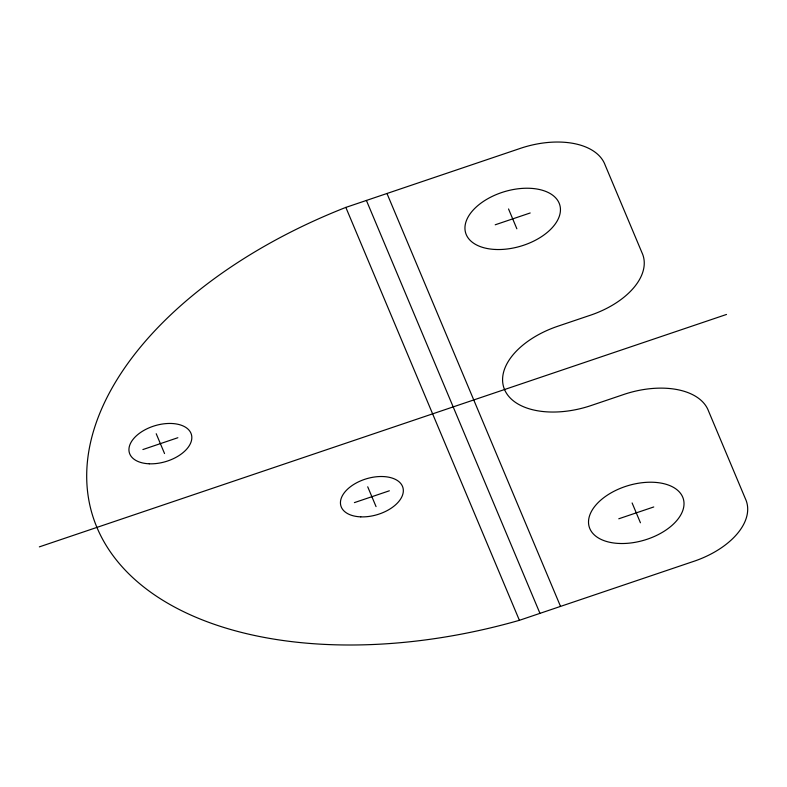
<?xml version="1.0" encoding="UTF-8"?>
<svg xmlns="http://www.w3.org/2000/svg" width="787" height="787" viewBox="0 0 787 787"><rect width="100%" height="100%" fill="white"/><g stroke="black" fill="none" stroke-linecap="round" stroke-linejoin="round"><path stroke-width="1.18" d="M345.837 207.404L518.485 149.009A72.079 41.75 -16.6 0 1 605.105 164.995L641.897 252.519A72.079 41.75 -16.6 0 1 588.607 315.823L557.826 326.231A73.948 42.832 -16.6 0 0 504.536 389.535A73.948 42.832 -16.6 0 0 591.145 405.521L621.927 395.104A72.079 41.75 -16.6 0 1 708.546 411.089L745.338 498.614A72.079 41.75 -16.6 0 1 692.048 561.918L519.4 620.313A386.387 223.833 -16.6 0 1 96.919 527.398A386.387 223.833 -16.6 0 1 345.837 207.404L519.4 620.313M495.21 224.797L530.192 212.972M142.89 449.554L177.862 437.72M39.35 546.876L726.499 314.456M354.396 502.618L389.368 490.793M618.779 518.781L653.761 506.956M508.54 208.968L516.862 228.791M632.109 502.952L640.441 522.775M386.978 193.494L560.531 606.403M366.408 200.449L539.961 613.358M367.716 486.799L376.048 506.612M156.21 433.726L164.542 453.548M619.399 543.473A49.099 28.44 -16.6 0 0 683.391 499.076A49.099 28.44 -16.6 0 0 606.02 496.056A49.099 28.44 -16.6 0 0 619.399 543.473M495.83 249.489A49.099 28.44 -16.6 0 0 559.823 205.092A49.099 28.44 -16.6 0 0 482.451 202.072A49.099 28.44 -16.6 0 0 495.83 249.489M360.771 516.862A32.346 18.74 -16.6 0 0 402.924 487.615A32.346 18.74 -16.6 0 0 351.956 485.628A32.346 18.74 -16.6 0 0 360.771 516.862M149.264 463.799A32.346 18.74 -16.6 0 0 191.418 434.552A32.346 18.74 -16.6 0 0 140.45 432.565A32.346 18.74 -16.6 0 0 149.264 463.799"/></g></svg>
